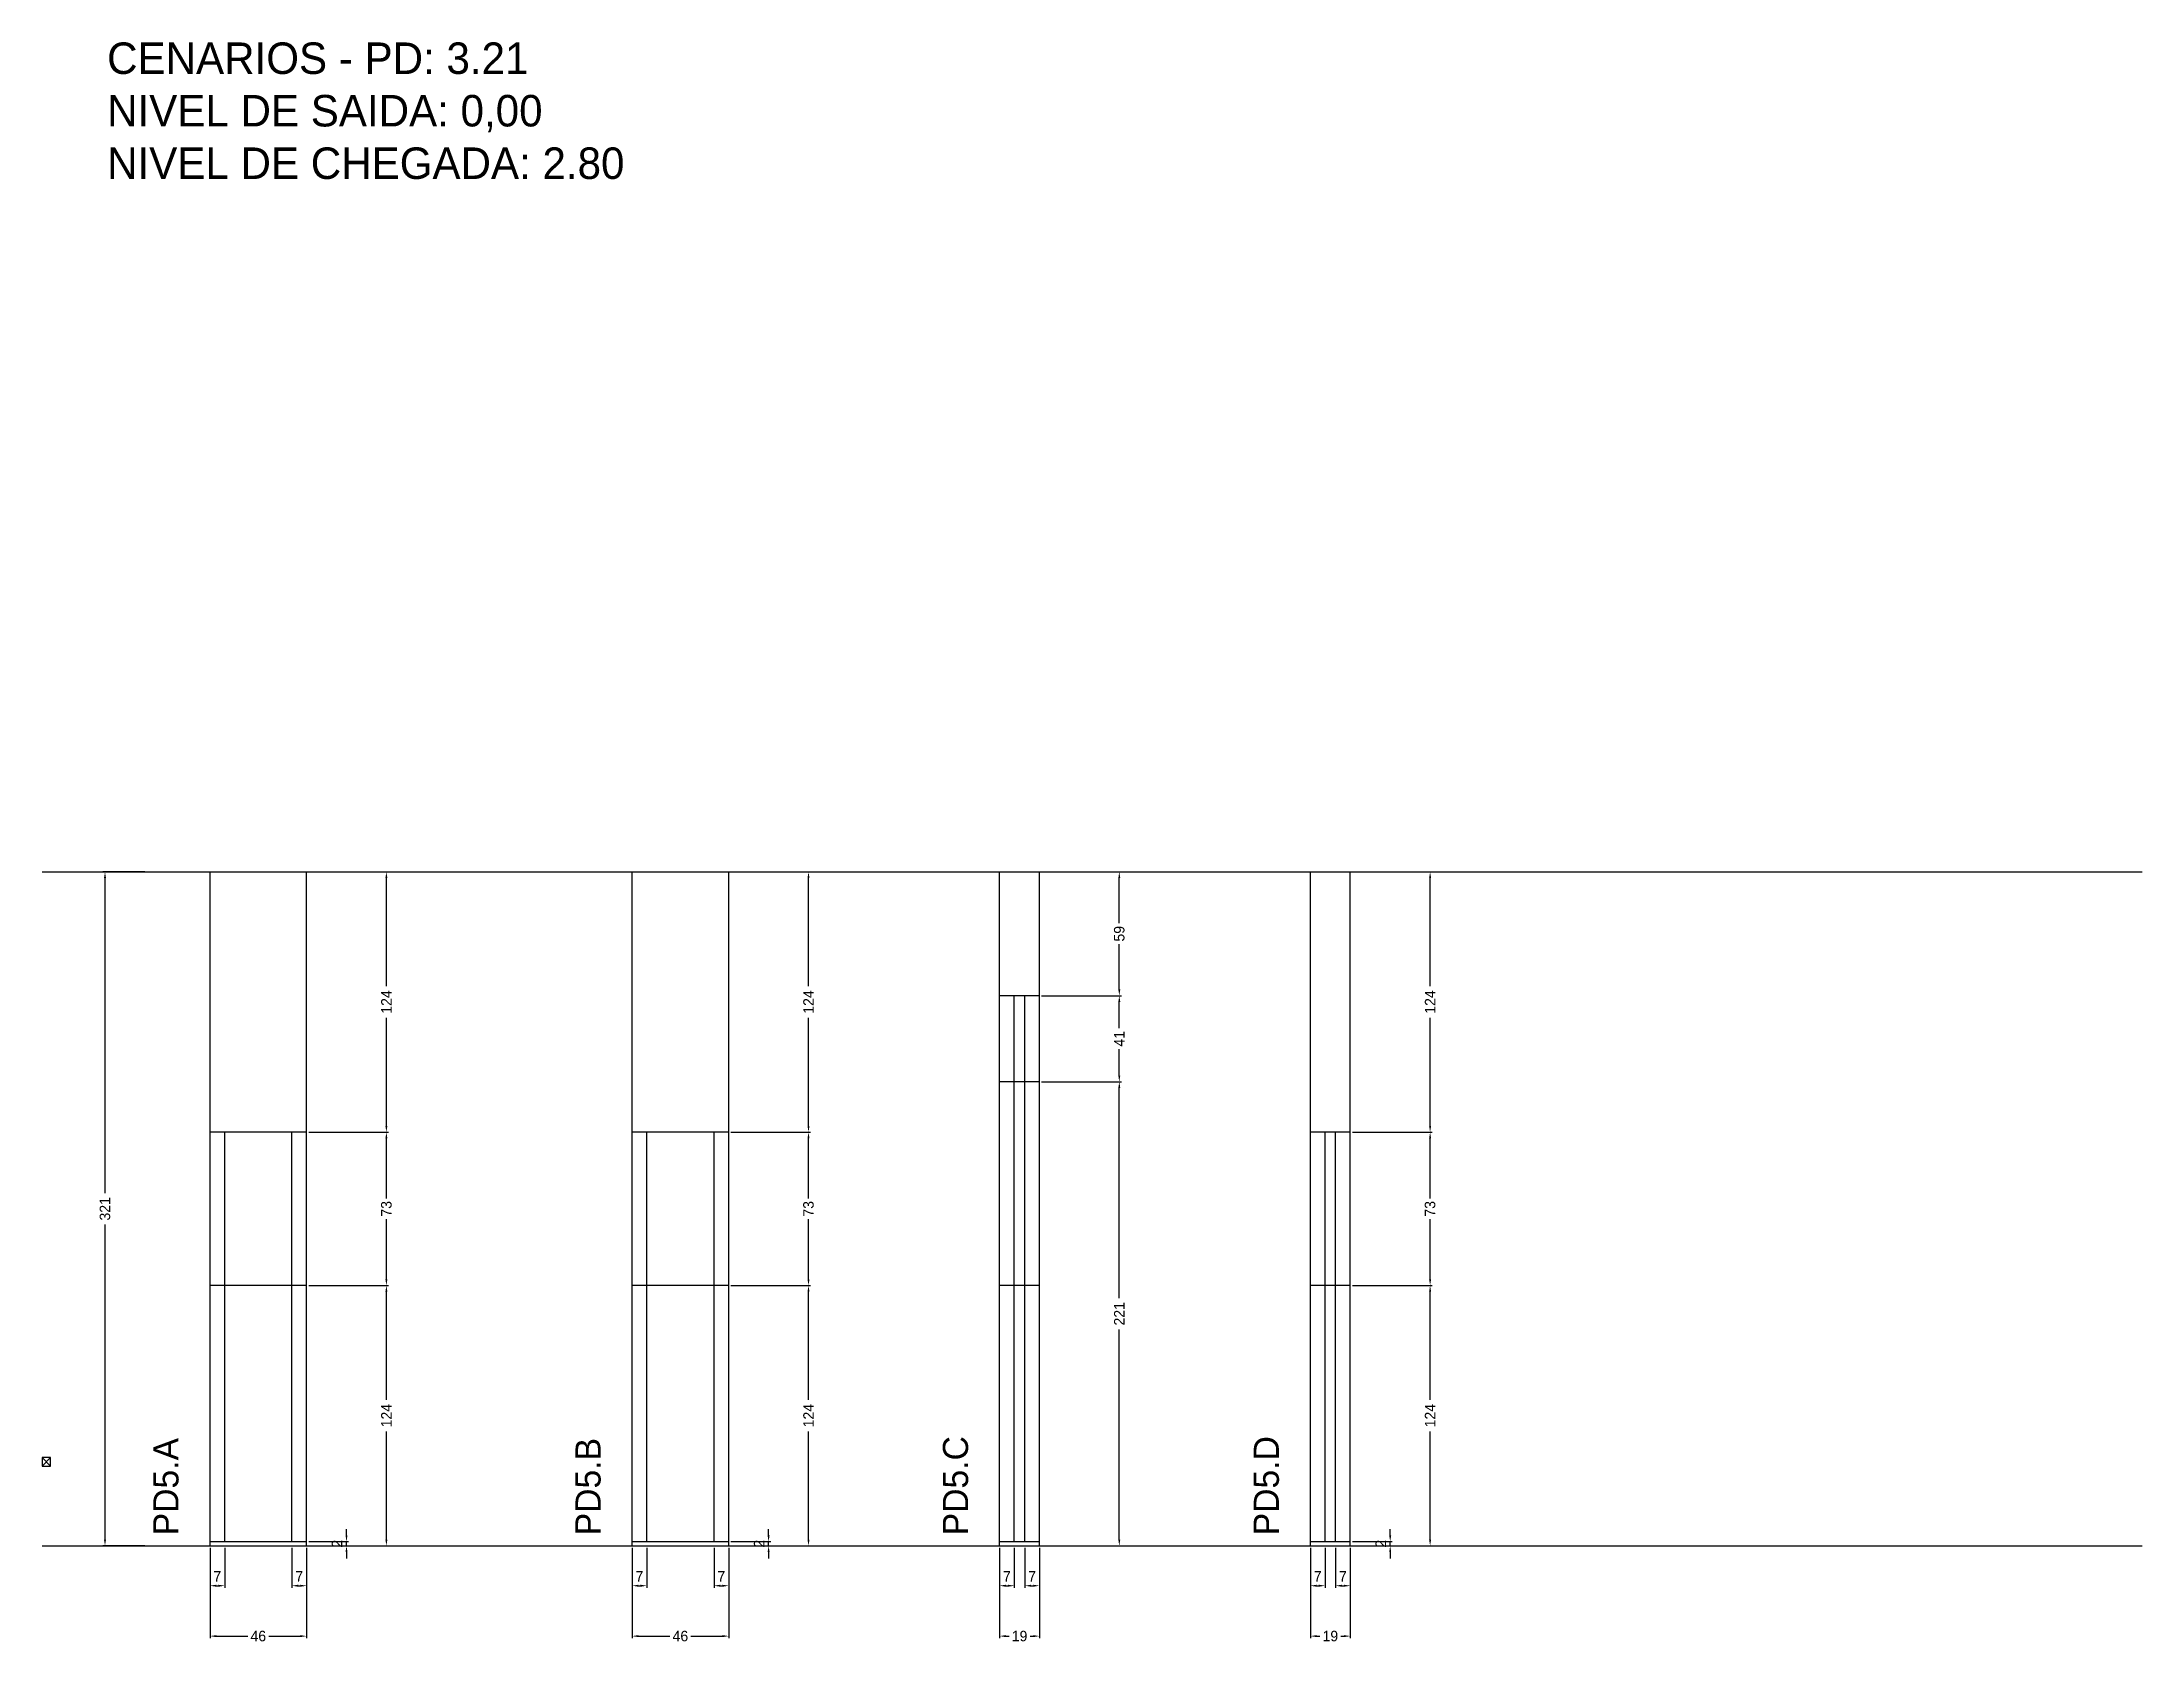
# Model space of a CAD drawing. Header units: centimetres. Extents: x 0 to 1000, y -467 to 295.
import ezdxf

# ---------------------------------------------------------------- set-up
doc = ezdxf.new("R2010")
doc.units = ezdxf.units.CM
doc.linetypes.add('DASHED', pattern=[2, -2])
for name, color, linetype in [('COTA', 241, 'Continuous'), ('NOMENCLATURA', 7, 'Continuous'), ('Nível', 160, 'Continuous'), ('Painéis', 200, 'Continuous'), ('SARR_2.2x7', 40, 'Continuous')]:
    doc.layers.add(name, color=color, linetype=linetype)
doc.dimstyles.new('PAINEL-NOVA', dxfattribs={"dimtxt": 5, "dimasz": 3, "dimexe": 1, "dimexo": 1, "dimgap": 1, "dimtad": 1, "dimcen": 2.5, "dimazin": 3, "dimtfac": 1, "dimtmove": 0, "dimatfit": 3})

# ---------------------------------------------------------------- blocks, each defined once
blk = doc.blocks.new('_CLOSEDFILLED')
at = {"color": 0, "linetype": 'BYBLOCK'}
blk.add_solid([(-1, 0.16), (0, 0), (-1, -0.16)], dxfattribs=at)
blk = doc.blocks.new('*D1')
for p, q in [((49, -100), (29, -100)), ((30, -253), (30, -103)), ((30, -418), (30, -268)), ((49, -421), (29, -421))]:
    blk.add_line(p, q)
at = {"layer": 'Defpoints'}
for p in [(50, -100), (30, -421), (50, -421)]:
    blk.add_point(p, dxfattribs=at)
at = {"layer": 'COTA', "xscale": 3, "yscale": 3}
for p, rotation in [((30, -100), 90), ((30, -421), 270)]:
    blk.add_blockref('_CLOSEDFILLED', p, dxfattribs=dict(at, rotation=rotation))
at = {"layer": 'COTA', "insert": (30, -260.5), "char_height": 5, "attachment_point": 5, "rotation": 90}
blk.add_mtext('321', dxfattribs=at)
blk = doc.blocks.new('MULDURA')
at = {"layer": 'Paineis'}
for p, q in [((0, 0), (4, 4)), ((4, 0), (0, 4))]:
    blk.add_line(p, q, dxfattribs=at)
blk.add_lwpolyline([(0, 0), (4, 0), (4, 4), (0, 4)], close=True, dxfattribs=at)
blk = doc.blocks.new('*D3')
at = {"color": 4}
for p, q in [((127, -297), (165, -297)), ((164, -351.5), (164, -300)), ((164, -418), (164, -366.5)), ((127, -421), (165, -421))]:
    blk.add_line(p, q, dxfattribs=at)
at = {"layer": 'Defpoints'}
for p in [(126, -297), (126, -421), (164, -421)]:
    blk.add_point(p, dxfattribs=at)
at = {"layer": 'COTA', "color": 4, "xscale": 3, "yscale": 3}
for p, rotation in [((164, -297), 90), ((164, -421), 270)]:
    blk.add_blockref('_CLOSEDFILLED', p, dxfattribs=dict(at, rotation=rotation))
at = {"layer": 'COTA', "color": 4, "insert": (164, -359), "char_height": 5, "attachment_point": 5, "rotation": 90}
blk.add_mtext('124', dxfattribs=at)
blk = doc.blocks.new('*D4')
at = {"color": 4}
for p, q in [((127, -224), (165, -224)), ((164, -255.5), (164, -227)), ((164, -294), (164, -265.5)), ((127, -297), (165, -297))]:
    blk.add_line(p, q, dxfattribs=at)
at = {"layer": 'Defpoints'}
for p in [(126, -224), (126, -297), (164, -297)]:
    blk.add_point(p, dxfattribs=at)
at = {"layer": 'COTA', "color": 4, "xscale": 3, "yscale": 3}
for p, rotation in [((164, -224), 90), ((164, -297), 270)]:
    blk.add_blockref('_CLOSEDFILLED', p, dxfattribs=dict(at, rotation=rotation))
at = {"layer": 'COTA', "color": 4, "insert": (164, -260.5), "char_height": 5, "attachment_point": 5, "rotation": 90}
blk.add_mtext('73', dxfattribs=at)
blk = doc.blocks.new('*D5')
at = {"color": 4}
for p, q in [((127, -100), (165, -100)), ((164, -154.5), (164, -103)), ((164, -221), (164, -169.5)), ((127, -224), (165, -224))]:
    blk.add_line(p, q, dxfattribs=at)
at = {"layer": 'Defpoints'}
for p in [(126, -100), (126, -224), (164, -224)]:
    blk.add_point(p, dxfattribs=at)
at = {"layer": 'COTA', "color": 4, "xscale": 3, "yscale": 3}
for p, rotation in [((164, -100), 90), ((164, -224), 270)]:
    blk.add_blockref('_CLOSEDFILLED', p, dxfattribs=dict(at, rotation=rotation))
at = {"layer": 'COTA', "color": 4, "insert": (164, -162), "char_height": 5, "attachment_point": 5, "rotation": 90}
blk.add_mtext('124', dxfattribs=at)
blk = doc.blocks.new('*D6')
at = {"color": 4}
for p, q in [((80, -422), (80, -441)), ((87, -422), (87, -441)), ((83, -440), (84, -440))]:
    blk.add_line(p, q, dxfattribs=at)
at = {"layer": 'Defpoints'}
for p in [(80, -421), (87, -421), (80, -440)]:
    blk.add_point(p, dxfattribs=at)
at = {"layer": 'COTA', "color": 4, "xscale": 3, "yscale": 3, "rotation": 180}
blk.add_blockref('_CLOSEDFILLED', (80, -440), dxfattribs=at)
at = {"layer": 'COTA', "color": 4, "xscale": 3, "yscale": 3}
blk.add_blockref('_CLOSEDFILLED', (87, -440), dxfattribs=at)
at = {"layer": 'COTA', "color": 4, "insert": (83.5, -435.5), "char_height": 5, "attachment_point": 5}
blk.add_mtext('7', dxfattribs=at)
blk = doc.blocks.new('*D7')
at = {"color": 4}
for p, q in [((119, -422), (119, -441)), ((126, -422), (126, -441)), ((122, -440), (123, -440))]:
    blk.add_line(p, q, dxfattribs=at)
at = {"layer": 'Defpoints'}
for p in [(119, -421), (126, -421), (119, -440)]:
    blk.add_point(p, dxfattribs=at)
at = {"layer": 'COTA', "color": 4, "xscale": 3, "yscale": 3, "rotation": 180}
blk.add_blockref('_CLOSEDFILLED', (119, -440), dxfattribs=at)
at = {"layer": 'COTA', "color": 4, "xscale": 3, "yscale": 3}
blk.add_blockref('_CLOSEDFILLED', (126, -440), dxfattribs=at)
at = {"layer": 'COTA', "color": 4, "insert": (122.5, -435.5), "char_height": 5, "attachment_point": 5}
blk.add_mtext('7', dxfattribs=at)
blk = doc.blocks.new('*D8')
at = {"color": 4}
for p, q in [((80, -422), (80, -465)), ((126, -422), (126, -465)), ((83, -464), (98, -464)), ((108, -464), (123, -464))]:
    blk.add_line(p, q, dxfattribs=at)
at = {"layer": 'Defpoints'}
for p in [(80, -421), (126, -421), (80, -464)]:
    blk.add_point(p, dxfattribs=at)
at = {"layer": 'COTA', "color": 4, "xscale": 3, "yscale": 3, "rotation": 180}
blk.add_blockref('_CLOSEDFILLED', (80, -464), dxfattribs=at)
at = {"layer": 'COTA', "color": 4, "xscale": 3, "yscale": 3}
blk.add_blockref('_CLOSEDFILLED', (126, -464), dxfattribs=at)
at = {"layer": 'COTA', "color": 4, "insert": (103, -464), "char_height": 5, "attachment_point": 5}
blk.add_mtext('46', dxfattribs=at)
blk = doc.blocks.new('*D10')
at = {"color": 4}
for p, q in [((328, -297), (366, -297)), ((365, -351.5), (365, -300)), ((365, -418), (365, -366.5)), ((328, -421), (366, -421))]:
    blk.add_line(p, q, dxfattribs=at)
at = {"layer": 'Defpoints'}
for p in [(327, -297), (327, -421), (365, -421)]:
    blk.add_point(p, dxfattribs=at)
at = {"layer": 'COTA', "color": 4, "xscale": 3, "yscale": 3}
for p, rotation in [((365, -297), 90), ((365, -421), 270)]:
    blk.add_blockref('_CLOSEDFILLED', p, dxfattribs=dict(at, rotation=rotation))
at = {"layer": 'COTA', "color": 4, "insert": (365, -359), "char_height": 5, "attachment_point": 5, "rotation": 90}
blk.add_mtext('124', dxfattribs=at)
blk = doc.blocks.new('*D11')
at = {"color": 4}
for p, q in [((328, -224), (366, -224)), ((365, -255.5), (365, -227)), ((365, -294), (365, -265.5)), ((328, -297), (366, -297))]:
    blk.add_line(p, q, dxfattribs=at)
at = {"layer": 'Defpoints'}
for p in [(327, -224), (327, -297), (365, -297)]:
    blk.add_point(p, dxfattribs=at)
at = {"layer": 'COTA', "color": 4, "xscale": 3, "yscale": 3}
for p, rotation in [((365, -224), 90), ((365, -297), 270)]:
    blk.add_blockref('_CLOSEDFILLED', p, dxfattribs=dict(at, rotation=rotation))
at = {"layer": 'COTA', "color": 4, "insert": (365, -260.5), "char_height": 5, "attachment_point": 5, "rotation": 90}
blk.add_mtext('73', dxfattribs=at)
blk = doc.blocks.new('*D12')
at = {"color": 4}
for p, q in [((328, -100), (366, -100)), ((365, -154.5), (365, -103)), ((365, -221), (365, -169.5)), ((328, -224), (366, -224))]:
    blk.add_line(p, q, dxfattribs=at)
at = {"layer": 'Defpoints'}
for p in [(327, -100), (327, -224), (365, -224)]:
    blk.add_point(p, dxfattribs=at)
at = {"layer": 'COTA', "color": 4, "xscale": 3, "yscale": 3}
for p, rotation in [((365, -100), 90), ((365, -224), 270)]:
    blk.add_blockref('_CLOSEDFILLED', p, dxfattribs=dict(at, rotation=rotation))
at = {"layer": 'COTA', "color": 4, "insert": (365, -162), "char_height": 5, "attachment_point": 5, "rotation": 90}
blk.add_mtext('124', dxfattribs=at)
blk = doc.blocks.new('*D13')
at = {"color": 4}
for p, q in [((281, -422), (281, -441)), ((288, -422), (288, -441)), ((284, -440), (285, -440))]:
    blk.add_line(p, q, dxfattribs=at)
at = {"layer": 'Defpoints'}
for p in [(281, -421), (288, -421), (281, -440)]:
    blk.add_point(p, dxfattribs=at)
at = {"layer": 'COTA', "color": 4, "xscale": 3, "yscale": 3, "rotation": 180}
blk.add_blockref('_CLOSEDFILLED', (281, -440), dxfattribs=at)
at = {"layer": 'COTA', "color": 4, "xscale": 3, "yscale": 3}
blk.add_blockref('_CLOSEDFILLED', (288, -440), dxfattribs=at)
at = {"layer": 'COTA', "color": 4, "insert": (284.5, -435.5), "char_height": 5, "attachment_point": 5}
blk.add_mtext('7', dxfattribs=at)
blk = doc.blocks.new('*D14')
at = {"color": 4}
for p, q in [((320, -422), (320, -441)), ((327, -422), (327, -441)), ((323, -440), (324, -440))]:
    blk.add_line(p, q, dxfattribs=at)
at = {"layer": 'Defpoints'}
for p in [(320, -421), (327, -421), (320, -440)]:
    blk.add_point(p, dxfattribs=at)
at = {"layer": 'COTA', "color": 4, "xscale": 3, "yscale": 3, "rotation": 180}
blk.add_blockref('_CLOSEDFILLED', (320, -440), dxfattribs=at)
at = {"layer": 'COTA', "color": 4, "xscale": 3, "yscale": 3}
blk.add_blockref('_CLOSEDFILLED', (327, -440), dxfattribs=at)
at = {"layer": 'COTA', "color": 4, "insert": (323.5, -435.5), "char_height": 5, "attachment_point": 5}
blk.add_mtext('7', dxfattribs=at)
blk = doc.blocks.new('*D15')
at = {"color": 4}
for p, q in [((281, -422), (281, -465)), ((327, -422), (327, -465)), ((284, -464), (299, -464)), ((309, -464), (324, -464))]:
    blk.add_line(p, q, dxfattribs=at)
at = {"layer": 'Defpoints'}
for p in [(281, -421), (327, -421), (281, -464)]:
    blk.add_point(p, dxfattribs=at)
at = {"layer": 'COTA', "color": 4, "xscale": 3, "yscale": 3, "rotation": 180}
blk.add_blockref('_CLOSEDFILLED', (281, -464), dxfattribs=at)
at = {"layer": 'COTA', "color": 4, "xscale": 3, "yscale": 3}
blk.add_blockref('_CLOSEDFILLED', (327, -464), dxfattribs=at)
at = {"layer": 'COTA', "color": 4, "insert": (304, -464), "char_height": 5, "attachment_point": 5}
blk.add_mtext('46', dxfattribs=at)
blk = doc.blocks.new('*D16')
at = {"color": 4}
for p, q in [((476, -200), (514, -200)), ((513, -303), (513, -203)), ((513, -418), (513, -318)), ((476, -421), (514, -421))]:
    blk.add_line(p, q, dxfattribs=at)
at = {"layer": 'Defpoints'}
for p in [(475, -200), (475, -421), (513, -421)]:
    blk.add_point(p, dxfattribs=at)
at = {"layer": 'COTA', "color": 4, "xscale": 3, "yscale": 3}
for p, rotation in [((513, -200), 90), ((513, -421), 270)]:
    blk.add_blockref('_CLOSEDFILLED', p, dxfattribs=dict(at, rotation=rotation))
at = {"layer": 'COTA', "color": 4, "insert": (513, -310.5), "char_height": 5, "attachment_point": 5, "rotation": 90}
blk.add_mtext('221', dxfattribs=at)
blk = doc.blocks.new('*D17')
at = {"color": 4}
for p, q in [((476, -159), (514, -159)), ((513, -174.5), (513, -162)), ((513, -197), (513, -184.5)), ((476, -200), (514, -200))]:
    blk.add_line(p, q, dxfattribs=at)
at = {"layer": 'Defpoints'}
for p in [(475, -159), (475, -200), (513, -200)]:
    blk.add_point(p, dxfattribs=at)
at = {"layer": 'COTA', "color": 4, "xscale": 3, "yscale": 3}
for p, rotation in [((513, -159), 90), ((513, -200), 270)]:
    blk.add_blockref('_CLOSEDFILLED', p, dxfattribs=dict(at, rotation=rotation))
at = {"layer": 'COTA', "color": 4, "insert": (513, -179.5), "char_height": 5, "attachment_point": 5, "rotation": 90}
blk.add_mtext('41', dxfattribs=at)
blk = doc.blocks.new('*D18')
at = {"color": 4}
for p, q in [((476, -100), (514, -100)), ((513, -124.5), (513, -103)), ((513, -156), (513, -134.5)), ((476, -159), (514, -159))]:
    blk.add_line(p, q, dxfattribs=at)
at = {"layer": 'Defpoints'}
for p in [(475, -100), (475, -159), (513, -159)]:
    blk.add_point(p, dxfattribs=at)
at = {"layer": 'COTA', "color": 4, "xscale": 3, "yscale": 3}
for p, rotation in [((513, -100), 90), ((513, -159), 270)]:
    blk.add_blockref('_CLOSEDFILLED', p, dxfattribs=dict(at, rotation=rotation))
at = {"layer": 'COTA', "color": 4, "insert": (513, -129.5), "char_height": 5, "attachment_point": 5, "rotation": 90}
blk.add_mtext('59', dxfattribs=at)
blk = doc.blocks.new('*D19')
at = {"color": 4}
for p, q in [((456, -422), (456, -441)), ((463, -422), (463, -441)), ((459, -440), (460, -440))]:
    blk.add_line(p, q, dxfattribs=at)
at = {"layer": 'Defpoints'}
for p in [(456, -421), (463, -421), (456, -440)]:
    blk.add_point(p, dxfattribs=at)
at = {"layer": 'COTA', "color": 4, "xscale": 3, "yscale": 3, "rotation": 180}
blk.add_blockref('_CLOSEDFILLED', (456, -440), dxfattribs=at)
at = {"layer": 'COTA', "color": 4, "xscale": 3, "yscale": 3}
blk.add_blockref('_CLOSEDFILLED', (463, -440), dxfattribs=at)
at = {"layer": 'COTA', "color": 4, "insert": (459.5, -435.5), "char_height": 5, "attachment_point": 5}
blk.add_mtext('7', dxfattribs=at)
blk = doc.blocks.new('*D20')
at = {"color": 4}
for p, q in [((468, -422), (468, -441)), ((475, -422), (475, -441)), ((471, -440), (472, -440))]:
    blk.add_line(p, q, dxfattribs=at)
at = {"layer": 'Defpoints'}
for p in [(468, -421), (475, -421), (468, -440)]:
    blk.add_point(p, dxfattribs=at)
at = {"layer": 'COTA', "color": 4, "xscale": 3, "yscale": 3, "rotation": 180}
blk.add_blockref('_CLOSEDFILLED', (468, -440), dxfattribs=at)
at = {"layer": 'COTA', "color": 4, "xscale": 3, "yscale": 3}
blk.add_blockref('_CLOSEDFILLED', (475, -440), dxfattribs=at)
at = {"layer": 'COTA', "color": 4, "insert": (471.5, -435.5), "char_height": 5, "attachment_point": 5}
blk.add_mtext('7', dxfattribs=at)
blk = doc.blocks.new('*D21')
at = {"color": 4}
for p, q in [((456, -422), (456, -465)), ((475, -422), (475, -465)), ((459, -464), (460.5, -464)), ((470.5, -464), (472, -464))]:
    blk.add_line(p, q, dxfattribs=at)
at = {"layer": 'Defpoints'}
for p in [(456, -421), (475, -421), (456, -464)]:
    blk.add_point(p, dxfattribs=at)
at = {"layer": 'COTA', "color": 4, "xscale": 3, "yscale": 3, "rotation": 180}
blk.add_blockref('_CLOSEDFILLED', (456, -464), dxfattribs=at)
at = {"layer": 'COTA', "color": 4, "xscale": 3, "yscale": 3}
blk.add_blockref('_CLOSEDFILLED', (475, -464), dxfattribs=at)
at = {"layer": 'COTA', "color": 4, "insert": (465.5, -464), "char_height": 5, "attachment_point": 5}
blk.add_mtext('19', dxfattribs=at)
blk = doc.blocks.new('*D23')
at = {"color": 4}
for p, q in [((624, -297), (662, -297)), ((661, -351.5), (661, -300)), ((661, -418), (661, -366.5)), ((624, -421), (662, -421))]:
    blk.add_line(p, q, dxfattribs=at)
at = {"layer": 'Defpoints'}
for p in [(623, -297), (623, -421), (661, -421)]:
    blk.add_point(p, dxfattribs=at)
at = {"layer": 'COTA', "color": 4, "xscale": 3, "yscale": 3}
for p, rotation in [((661, -297), 90), ((661, -421), 270)]:
    blk.add_blockref('_CLOSEDFILLED', p, dxfattribs=dict(at, rotation=rotation))
at = {"layer": 'COTA', "color": 4, "insert": (661, -359), "char_height": 5, "attachment_point": 5, "rotation": 90}
blk.add_mtext('124', dxfattribs=at)
blk = doc.blocks.new('*D24')
at = {"color": 4}
for p, q in [((624, -224), (662, -224)), ((661, -255.5), (661, -227)), ((661, -294), (661, -265.5)), ((624, -297), (662, -297))]:
    blk.add_line(p, q, dxfattribs=at)
at = {"layer": 'Defpoints'}
for p in [(623, -224), (623, -297), (661, -297)]:
    blk.add_point(p, dxfattribs=at)
at = {"layer": 'COTA', "color": 4, "xscale": 3, "yscale": 3}
for p, rotation in [((661, -224), 90), ((661, -297), 270)]:
    blk.add_blockref('_CLOSEDFILLED', p, dxfattribs=dict(at, rotation=rotation))
at = {"layer": 'COTA', "color": 4, "insert": (661, -260.5), "char_height": 5, "attachment_point": 5, "rotation": 90}
blk.add_mtext('73', dxfattribs=at)
blk = doc.blocks.new('*D25')
at = {"color": 4}
for p, q in [((624, -100), (662, -100)), ((661, -154.5), (661, -103)), ((661, -221), (661, -169.5)), ((624, -224), (662, -224))]:
    blk.add_line(p, q, dxfattribs=at)
at = {"layer": 'Defpoints'}
for p in [(623, -100), (623, -224), (661, -224)]:
    blk.add_point(p, dxfattribs=at)
at = {"layer": 'COTA', "color": 4, "xscale": 3, "yscale": 3}
for p, rotation in [((661, -100), 90), ((661, -224), 270)]:
    blk.add_blockref('_CLOSEDFILLED', p, dxfattribs=dict(at, rotation=rotation))
at = {"layer": 'COTA', "color": 4, "insert": (661, -162), "char_height": 5, "attachment_point": 5, "rotation": 90}
blk.add_mtext('124', dxfattribs=at)
blk = doc.blocks.new('*D26')
at = {"color": 4}
for p, q in [((604, -422), (604, -441)), ((611, -422), (611, -441)), ((607, -440), (608, -440))]:
    blk.add_line(p, q, dxfattribs=at)
at = {"layer": 'Defpoints'}
for p in [(604, -421), (611, -421), (604, -440)]:
    blk.add_point(p, dxfattribs=at)
at = {"layer": 'COTA', "color": 4, "xscale": 3, "yscale": 3, "rotation": 180}
blk.add_blockref('_CLOSEDFILLED', (604, -440), dxfattribs=at)
at = {"layer": 'COTA', "color": 4, "xscale": 3, "yscale": 3}
blk.add_blockref('_CLOSEDFILLED', (611, -440), dxfattribs=at)
at = {"layer": 'COTA', "color": 4, "insert": (607.5, -435.5), "char_height": 5, "attachment_point": 5}
blk.add_mtext('7', dxfattribs=at)
blk = doc.blocks.new('*D27')
at = {"color": 4}
for p, q in [((616, -422), (616, -441)), ((623, -422), (623, -441)), ((619, -440), (620, -440))]:
    blk.add_line(p, q, dxfattribs=at)
at = {"layer": 'Defpoints'}
for p in [(616, -421), (623, -421), (616, -440)]:
    blk.add_point(p, dxfattribs=at)
at = {"layer": 'COTA', "color": 4, "xscale": 3, "yscale": 3, "rotation": 180}
blk.add_blockref('_CLOSEDFILLED', (616, -440), dxfattribs=at)
at = {"layer": 'COTA', "color": 4, "xscale": 3, "yscale": 3}
blk.add_blockref('_CLOSEDFILLED', (623, -440), dxfattribs=at)
at = {"layer": 'COTA', "color": 4, "insert": (619.5, -435.5), "char_height": 5, "attachment_point": 5}
blk.add_mtext('7', dxfattribs=at)
blk = doc.blocks.new('*D28')
at = {"color": 4}
for p, q in [((604, -422), (604, -465)), ((623, -422), (623, -465)), ((607, -464), (608.5, -464)), ((618.5, -464), (620, -464))]:
    blk.add_line(p, q, dxfattribs=at)
at = {"layer": 'Defpoints'}
for p in [(604, -421), (623, -421), (604, -464)]:
    blk.add_point(p, dxfattribs=at)
at = {"layer": 'COTA', "color": 4, "xscale": 3, "yscale": 3, "rotation": 180}
blk.add_blockref('_CLOSEDFILLED', (604, -464), dxfattribs=at)
at = {"layer": 'COTA', "color": 4, "xscale": 3, "yscale": 3}
blk.add_blockref('_CLOSEDFILLED', (623, -464), dxfattribs=at)
at = {"layer": 'COTA', "color": 4, "insert": (613.5, -464), "char_height": 5, "attachment_point": 5}
blk.add_mtext('19', dxfattribs=at)

msp = doc.modelspace()

# ---------------------------------------------------------------- linework, layer by layer
at = {"layer": 'COTA'}
for p, q in [((80, -224), (80, -100)), ((80, -100), (126, -100)), ((126, -224), (126, -100)), ((281, -224), (281, -100)), ((281, -100), (327, -100)), ((327, -224), (327, -100)), ((456, -159), (456, -100)), ((456, -100), (475, -100)), ((475, -159), (475, -100)), ((604, -224), (604, -100)), ((604, -100), (623, -100)), ((623, -224), (623, -100))]:
    msp.add_line(p, q, dxfattribs=at)
at = {"layer": 'Nível', "linetype": 'DASHED'}
for points in [[(0, -100), (1000, -100)], [(0, -421), (1000, -421)]]:
    msp.add_lwpolyline(points, dxfattribs=at)
at = {"layer": 'Painéis'}
for p, q in [((456, -421), (456, -159)), ((475, -159), (456, -159)), ((475, -421), (475, -159)), ((475, -200), (456, -200)), ((80, -421), (80, -224)), ((126, -224), (80, -224)), ((126, -421), (126, -224)), ((281, -421), (281, -224)), ((327, -224), (281, -224)), ((327, -421), (327, -224)), ((604, -421), (604, -224)), ((623, -224), (604, -224)), ((623, -421), (623, -224)), ((126, -297), (80, -297)), ((327, -297), (281, -297)), ((475, -297), (456, -297)), ((623, -297), (604, -297)), ((80, -419), (126, -419)), ((281, -419), (327, -419)), ((456, -419), (475, -419)), ((604, -419), (623, -419))]:
    msp.add_line(p, q, dxfattribs=at)
at = {"layer": 'SARR_2.2x7'}
for points in [[(463, -200), (463, -159)], [(468, -200), (468, -159)], [(463, -419), (463, -200)], [(468, -419), (468, -200)], [(87, -297), (87, -224)], [(119, -297), (119, -224)], [(288, -297), (288, -224)], [(320, -297), (320, -224)], [(611, -419), (611, -224)], [(616, -419), (616, -224)], [(87, -419), (87, -297)], [(119, -419), (119, -297)], [(288, -419), (288, -297)], [(320, -419), (320, -297)]]:
    msp.add_lwpolyline(points, dxfattribs=at)

# ---------------------------------------------------------------- block references
at = {"layer": 'COTA'}
msp.add_blockref('MULDURA', (0, -383), dxfattribs=at)

# ---------------------------------------------------------------- texts
at = {"layer": 'NOMENCLATURA'}
for s, p in [('CENARIOS - PD: 3.21', (31, 280)), ('NIVEL DE SAIDA: 0,00', (31, 255)), ('NIVEL DE CHEGADA: 2.80', (31, 230))]:
    msp.add_text(s, height=15, dxfattribs=at).set_placement(p)
for s, p in [('PD5.A', (65, -416)), ('PD5.C', (441, -416)), ('PD5.D', (589, -416)), ('PD5.B', (266, -416))]:
    msp.add_text(s, height=12, rotation=90, dxfattribs=at).set_placement(p)

# ---------------------------------------------------------------- dimensions: what is measured, and where the dimension line sits
at = {"layer": 'COTA'}
dim = msp.add_linear_dim(base=(30, -421), p1=(50, -421), p2=(50, -100), angle=90, dimstyle='PAINEL-NOVA', dxfattribs=at)
dim.commit()
dim.dimension.update_dxf_attribs({"geometry": '*D1', "text_midpoint": (30, -260.5)})
at = {"layer": 'COTA', "color": 4}
for base, p1, p2, picture, middle in [((164, -224), (126, -224), (126, -100), '*D5', (164, -162)), ((365, -224), (327, -224), (327, -100), '*D12', (365, -162)), ((513, -159), (475, -159), (475, -100), '*D18', (513, -129.5)), ((661, -224), (623, -224), (623, -100), '*D25', (661, -162)), ((513, -200), (475, -200), (475, -159), '*D17', (513, -179.5)), ((513, -421), (475, -421), (475, -200), '*D16', (513, -310.5)), ((164, -297), (126, -297), (126, -224), '*D4', (164, -260.5)), ((365, -297), (327, -297), (327, -224), '*D11', (365, -260.5)), ((661, -297), (623, -297), (623, -224), '*D24', (661, -260.5)), ((164, -421), (126, -421), (126, -297), '*D3', (164, -359)), ((365, -421), (327, -421), (327, -297), '*D10', (365, -359)), ((661, -421), (623, -421), (623, -297), '*D23', (661, -359))]:
    dim = msp.add_linear_dim(base=base, p1=p1, p2=p2, angle=90, dimstyle='PAINEL-NOVA', dxfattribs=at)
    dim.commit()
    dim.dimension.update_dxf_attribs({"geometry": picture, "text_midpoint": middle})
for base, p1, p2 in [((145, -421), (126, -421), (126, -419)), ((346, -421), (327, -421), (327, -419)), ((642, -421), (623, -421), (623, -419))]:
    msp.add_linear_dim(base=base, p1=p1, p2=p2, angle=90, dimstyle='PAINEL-NOVA', dxfattribs=at).render()
for base, p1, p2, picture, middle in [((80, -440), (80, -421), (87, -421), '*D6', (83.5, -435.5)), ((80, -464), (80, -421), (126, -421), '*D8', (103, -464)), ((119, -440), (119, -421), (126, -421), '*D7', (122.5, -435.5)), ((281, -440), (281, -421), (288, -421), '*D13', (284.5, -435.5)), ((281, -464), (281, -421), (327, -421), '*D15', (304, -464)), ((320, -440), (320, -421), (327, -421), '*D14', (323.5, -435.5)), ((456, -440), (456, -421), (463, -421), '*D19', (459.5, -435.5)), ((456, -464), (456, -421), (475, -421), '*D21', (465.5, -464)), ((468, -440), (468, -421), (475, -421), '*D20', (471.5, -435.5)), ((604, -440), (604, -421), (611, -421), '*D26', (607.5, -435.5)), ((604, -464), (604, -421), (623, -421), '*D28', (613.5, -464)), ((616, -440), (616, -421), (623, -421), '*D27', (619.5, -435.5))]:
    dim = msp.add_linear_dim(base=base, p1=p1, p2=p2, dimstyle='PAINEL-NOVA', dxfattribs=at)
    dim.commit()
    dim.dimension.update_dxf_attribs({"geometry": picture, "text_midpoint": middle})

doc.saveas('drawing.dxf')
